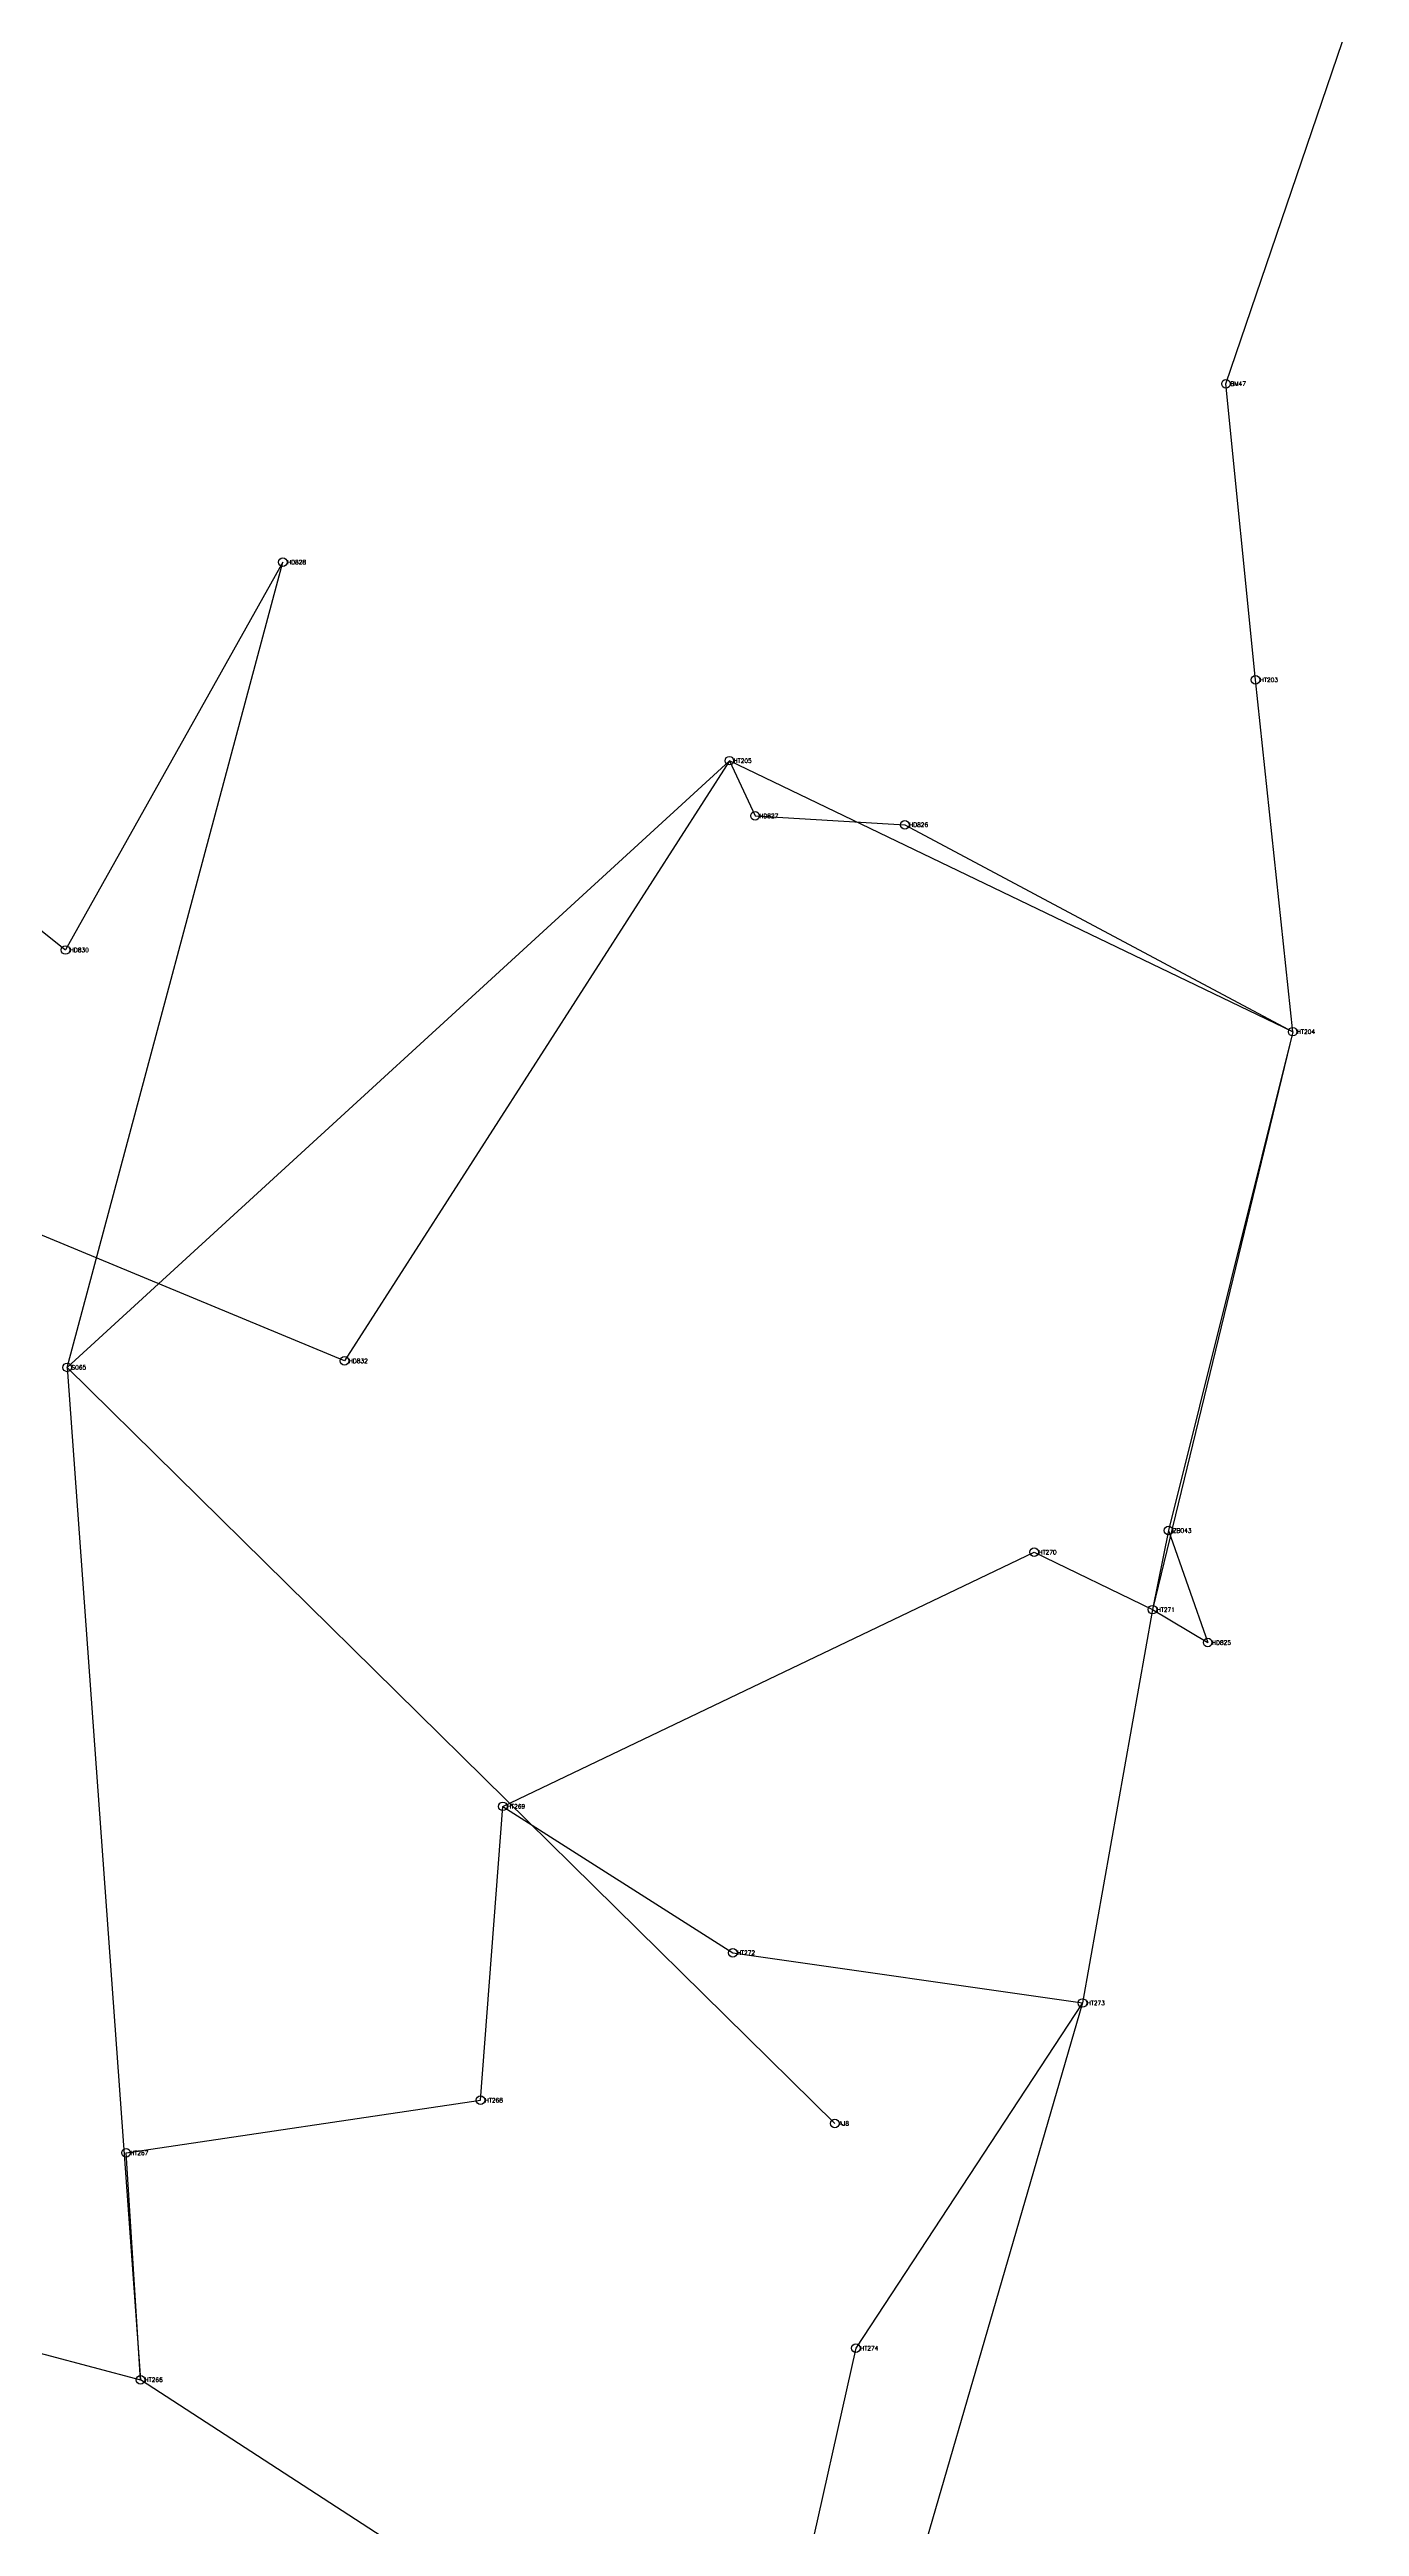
# Model space of a CAD drawing. Extents: x 249003 to 251270, y 2746050 to 2748778.
# Drawn here: x 250238 to 250542, y 2747333 to 2747909 of the extents above; entities that cross this region are included whole.
import ezdxf

# ---------------------------------------------------------------- set-up
doc = ezdxf.new("R2010")
doc.units = 0
doc.styles.get("Standard").update_dxf_attribs({"font": 'simplex'})

msp = doc.modelspace()

# ---------------------------------------------------------------- linework, layer by layer
at = {"color": 4}
for p, q in [((250511.256, 2747831.121), (250542.292, 2747922.298)), ((250518.148, 2747762.324), (250511.256, 2747831.121)), ((250292.003, 2747789.668), (250241.502, 2747699.544)), ((250241.861, 2747602.56), (250292.003, 2747789.668)), ((250526.763, 2747680.562), (250518.148, 2747762.324)), ((250241.861, 2747602.56), (250395.809, 2747743.537)), ((250395.809, 2747743.537), (250306.343, 2747604.057)), ((250526.763, 2747680.562), (250395.809, 2747743.537)), ((250395.809, 2747743.537), (250401.775, 2747730.708)), ((250401.775, 2747730.708), (250436.608, 2747728.641)), ((250436.608, 2747728.641), (250526.763, 2747680.562)), ((250216.799, 2747719.257), (250241.502, 2747699.544)), ((250526.763, 2747680.562), (250494.182, 2747546.261)), ((250526.763, 2747680.562), (250497.915, 2747564.632)), ((250306.343, 2747604.057), (250229.753, 2747635.847)), ((250420.316, 2747426.875), (250241.861, 2747602.56)), ((250241.861, 2747602.56), (250258.892, 2747367.302)), ((250497.915, 2747564.632), (250494.182, 2747546.261)), ((250497.915, 2747564.632), (250507.003, 2747538.613)), ((250343.135, 2747500.552), (250466.682, 2747559.611)), ((250466.682, 2747559.611), (250494.182, 2747546.261)), ((250494.182, 2747546.261), (250477.907, 2747454.857)), ((250494.182, 2747546.261), (250507.003, 2747538.613)), ((250337.972, 2747432.252), (250343.135, 2747500.552)), ((250343.135, 2747500.552), (250396.593, 2747466.533)), ((250396.593, 2747466.533), (250477.907, 2747454.857)), ((250477.907, 2747454.857), (250425.24, 2747374.635)), ((250477.907, 2747454.857), (250434.524, 2747305.593)), ((250255.553, 2747420.033), (250337.972, 2747432.252)), ((250258.892, 2747367.302), (250255.553, 2747420.033)), ((250194.722, 2747384.301), (250258.892, 2747367.302)), ((250425.24, 2747374.635), (250402.665, 2747274.026)), ((250402.665, 2747274.026), (250258.892, 2747367.302))]:
    msp.add_line(p, q, dxfattribs=at)
for centre in [(250511.256, 2747831.121), (250292.003, 2747789.668), (250518.148, 2747762.324), (250395.809, 2747743.537), (250401.775, 2747730.708), (250436.608, 2747728.641), (250241.502, 2747699.544), (250526.763, 2747680.562), (250241.861, 2747602.56), (250306.343, 2747604.057), (250497.915, 2747564.632), (250466.682, 2747559.611), (250494.182, 2747546.261), (250507.003, 2747538.613), (250343.135, 2747500.552), (250396.593, 2747466.533), (250477.907, 2747454.857), (250337.972, 2747432.252), (250420.316, 2747426.875), (250255.553, 2747420.033), (250425.24, 2747374.635), (250258.892, 2747367.302)]:
    msp.add_circle(centre, 1)

# ---------------------------------------------------------------- texts
at = {"color": 5}
for s, p in [('BM47', (250512.256, 2747830.621)), ('HD828', (250293.003, 2747789.168)), ('HT203', (250519.148, 2747761.824)), ('HT205', (250396.809, 2747743.037)), ('HD827', (250402.775, 2747730.208)), ('HD826', (250437.608, 2747728.141)), ('HD830', (250242.502, 2747699.044)), ('HT204', (250527.763, 2747680.062)), ('S065', (250242.861, 2747602.06)), ('HD832', (250307.343, 2747603.557)), ('HT270', (250467.682, 2747559.111)), ('ZB043', (250498.915, 2747564.132)), ('HT271', (250495.182, 2747545.761)), ('HD825', (250508.003, 2747538.113)), ('HT269', (250344.135, 2747500.052)), ('HT272', (250397.593, 2747466.033)), ('HT273', (250478.907, 2747454.357)), ('HT268', (250338.972, 2747431.752)), ('AJ8', (250421.316, 2747426.375)), ('HT267', (250256.553, 2747419.533)), ('HT274', (250426.24, 2747374.135)), ('HT266', (250259.892, 2747366.802))]:
    msp.add_text(s, height=1, dxfattribs=at).set_placement(p)

doc.saveas('drawing.dxf')
